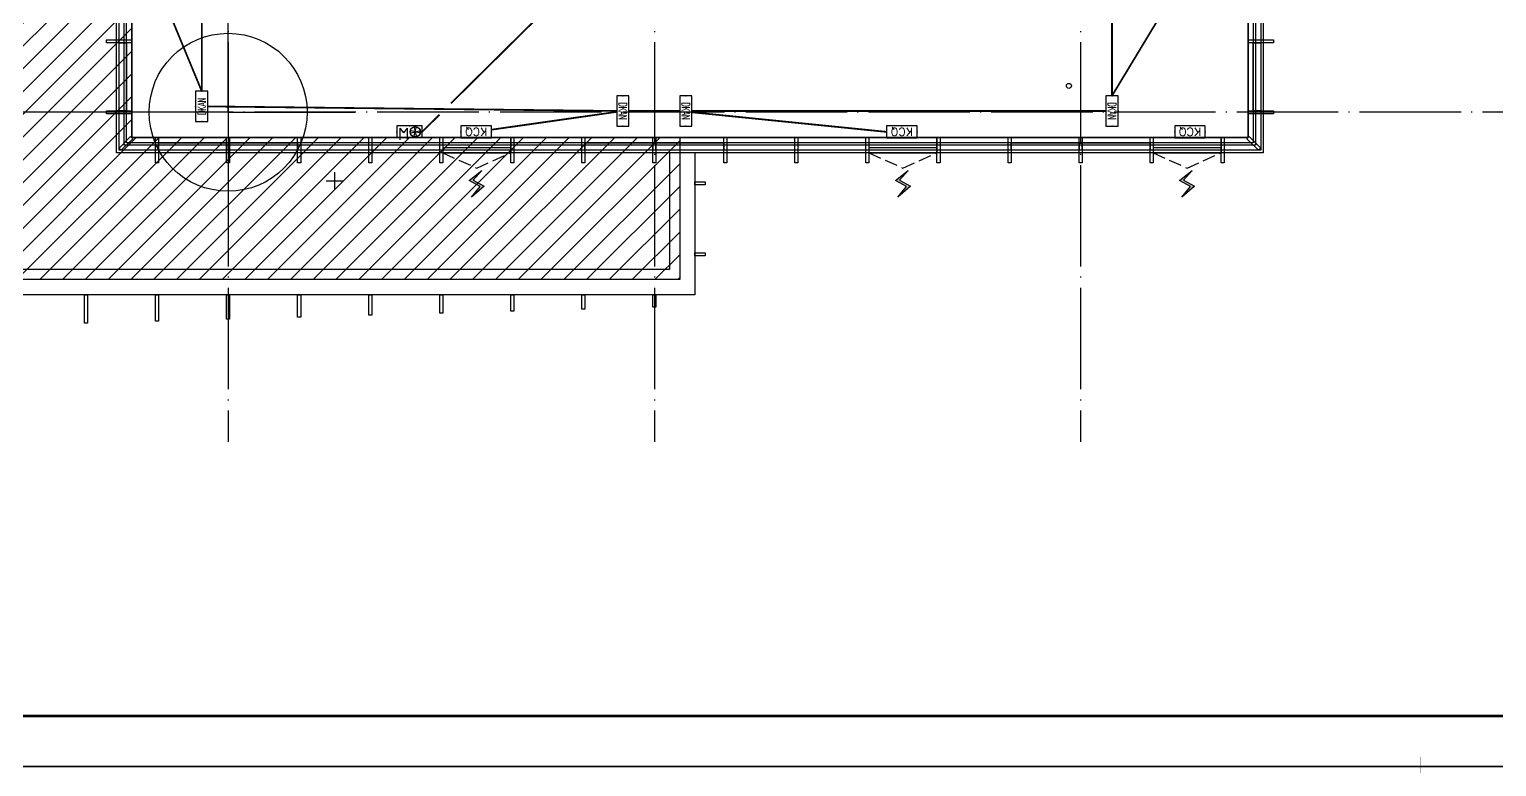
# Model space of a CAD drawing. Extents: x -292644 to 263613, y -713695 to 491457.
# Drawn here: x 107840 to 136757, y 165300 to 179834 of the extents above; entities that cross this region are included whole.
import ezdxf
from ezdxf.enums import TextEntityAlignment as Align
from ezdxf.xclip import XClip

# ---------------------------------------------------------------- set-up
doc = ezdxf.new("R2010")
doc.units = 0
doc.header["$LTSCALE"] = 1000
doc.header["$MEASUREMENT"] = 0
for name, pattern in [('104-10 轴网$0$DOTE', [2.42, 2, -0.2, 0.02, -0.2]), ('8#楼幕墙$0$109-34 轴网$0$L1$0$$AUDIT_BAD_LTYPE1', [0]), ('8#楼幕墙$0$DASH', [0.35, 0.25, -0.1]), ('X-104 8#10#平面_t3$0$109-34 轴网$0$L1$0$$AUDIT_BAD_LTYPE1', [0])]:
    doc.linetypes.add(name, pattern=pattern)
doc.layers.get('0').update_dxf_attribs({"linetype": 'CONTINUOUS'})
doc.layers.get('Defpoints').update_dxf_attribs({"linetype": 'CONTINUOUS'})
for name, color, linetype in [('104-10 轴网$0$A_AXIS-轴线', 36, '104-10 轴网$0$DOTE'), ('8#楼幕墙$0$04-电动窗', 1, 'CONTINUOUS'), ('8#楼幕墙$0$A-C_玻璃幕墙', 140, 'CONTINUOUS'), ('8#楼幕墙$0$A-O_屋面', 201, 'CONTINUOUS'), ('8#楼幕墙$0$A-TECH_结构', 21, 'CONTINUOUS'), ('EQUIP-动力', 3, 'CONTINUOUS'), ('WIRE-照明', 1, 'CONTINUOUS'), ('X-104 8#10#平面_t3$0$A-O_分水线', 127, 'CONTINUOUS'), ('X-104 8#10#平面_t3$0$A-O_屋面', 201, 'CONTINUOUS'), ('X-104 8#10#平面_t3$0$A-TECH_结构', 21, 'CONTINUOUS'), ('X-104 8#10#平面_t3$0$水-消火栓', 41, 'CONTINUOUS')]:
    doc.layers.add(name, color=color, linetype=linetype)
doc.layers.add('8#楼幕墙$0$04-不打印_辅助线', color=165, linetype='CONTINUOUS', plot=False)
doc.layers.add('X-104 8#10#平面_t3$0$04-不打印_辅助线', color=165, linetype='CONTINUOUS', plot=False)
doc.layers.add('X-104 8#10#平面_t3$0$000套内', color=226, linetype='CONTINUOUS', lineweight=30, plot=False)
doc.layers.get('X-104 8#10#平面_t3$0$A-O_分水线').off()
doc.styles.add('_TEL_DIM', font='SIMPLEX', dxfattribs={"width": 0.8, "height": 3.5, "bigfont": 'HZTXT'})
doc.styles.get("Standard").update_dxf_attribs({"font": 'gbenor.shx', "bigfont": 'gbcbig.shx'})

# ---------------------------------------------------------------- blocks, each defined once
blk = doc.blocks.new('图框-A1')
for points, const_width in [([(0, 0), (841, 0), (841, 594), (0, 594)], 0.05), ([(766, 584), (25, 584), (25, 10), (766, 10)], 0.5)]:
    blk.add_lwpolyline(points, close=True, dxfattribs=dict(const_width=const_width))
at = {"const_width": 0.05}
for points in [[(420.5, 594), (420.5, 592)], [(420.5, 0), (420.5, 2)]]:
    blk.add_lwpolyline(points, dxfattribs=at)
blk = doc.blocks.new('104-10 轴网')
at = {"layer": '104-10 轴网$0$A_AXIS-轴线', "linetype": '104-10 轴网$0$DOTE'}
for p, q in [((120430, 40100), (120430, -6500)), ((128830, 40100), (128830, -6500)), ((137230, 40100), (137230, -6500)), ((168930, 0), (113930, 0))]:
    blk.add_line(p, q, dxfattribs=at)
at = {"layer": 'Defpoints'}
blk.add_lwpolyline([(104380, 45500), (178480, 45500), (178480, -11900), (104380, -11900)], close=True, dxfattribs=at)
blk = doc.blocks.new('X-104 8#10#平面_t3$0$fdhggh')
at = {"layer": 'X-104 8#10#平面_t3$0$04-不打印_辅助线', "linetype": 'X-104 8#10#平面_t3$0$109-34 轴网$0$L1$0$$AUDIT_BAD_LTYPE1'}
h = blk.add_hatch(dxfattribs=at)
h.set_pattern_fill('ANSI31', color=256, scale=200)
h.set_pattern_definition([(45, (-111756.95, 3e-10), (-224.5064, 224.5064), [])])
h.paths.add_polyline_path([(8900, 177700), (8900, 174900), (-4700, 174900), (-4700, 195500), (-3300, 195500), (-3300, 188900), (-1900, 188900), (-1900, 177700)])
blk.add_lwpolyline([(8900, 177700), (8900, 174900), (-4700, 174900), (-4700, 195500), (-3300, 195500), (-3300, 188900), (-1900, 188900), (-1900, 177700), (8900, 177700)], close=True, dxfattribs=at)
at = {"layer": 'X-104 8#10#平面_t3$0$A-TECH_结构', "linetype": 'X-104 8#10#平面_t3$0$109-34 轴网$0$L1$0$$AUDIT_BAD_LTYPE1'}
blk.add_lwpolyline([(27100, 194500), (42500, 194500), (42500, 216500), (24700, 216500), (24700, 215100), (13500, 215100), (13500, 208400), (13500, 208400), (13500, 203250), (8750, 203250), (8750, 206500), (8750, 206500), (8750, 206700), (-3300, 206700), (-3300, 188900), (-1900, 188900), (-1900, 177700), (20100, 177700), (20100, 190300), (27100, 190300)], close=True, dxfattribs=at)
blk = doc.blocks.new('8#楼幕墙$0$2')
at = {"linetype": '8#楼幕墙$0$109-34 轴网$0$L1$0$$AUDIT_BAD_LTYPE1'}
for points in [[(-199772, 234016), (-199772, 236514)], [(-199772, 234016), (-202271, 234016)], [(-199772, 234016), (-199772, 231517)], [(-199772, 234016), (-197274, 234016)]]:
    blk.add_lwpolyline(points, dxfattribs=at)
blk.add_circle((-199772, 234016), 1557)
blk = doc.blocks.new('8#楼幕墙$0$ii')
blk.add_lwpolyline([(-1340, 0), (0, 0), (0, -150), (-1340, -150)], close=True)
blk = doc.blocks.new('8#楼幕墙$0$$TCHSYS$WIN2D')
for p, q in [((-0.5, 0.5), (0.5, 0.5)), ((-0.5, 0.5), (-0.5, -0.5)), ((0.5, 0.5), (0.5, -0.5)), ((0.5, 0.167), (-0.5, 0.167)), ((0.5, -0.167), (-0.5, -0.167)), ((-0.5, -0.5), (0.5, -0.5))]:
    blk.add_line(p, q)
blk = doc.blocks.new('8#楼幕墙$0$开启扇')
at = {"layer": '8#楼幕墙$0$04-电动窗'}
h = blk.add_hatch(color=1, dxfattribs=at)
h.dxf.hatch_style = 1
h.paths.add_polyline_path([(771, 399), (600, 588), (817, 705), (569, 925), (738, 715), (521, 598)])
at = {"linetype": '8#楼幕墙$0$DASH'}
blk.add_lwpolyline([(0, 50), (670, 350), (1340, 50)], dxfattribs=at)
at = {"layer": '8#楼幕墙$0$04-电动窗', "color": 1}
blk.add_lwpolyline([(771, 399), (600, 588), (817, 705), (569, 925), (738, 715), (521, 598), (771, 399)], close=True, dxfattribs=at)
at = {"xscale": -1340, "yscale": 300, "zscale": 1340, "rotation": 180}
blk.add_blockref('8#楼幕墙$0$$TCHSYS$WIN2D', (670, -100), dxfattribs=at)
blk = doc.blocks.new('8#楼幕墙')
at = {"layer": '8#楼幕墙$0$04-不打印_辅助线'}
for points in [[(-18550, 165300), (65550, 165300), (65550, 224700), (-18550, 224700)], [(-18550, 105900), (65550, 105900), (65550, 165300), (-18550, 165300)]]:
    blk.add_lwpolyline(points, close=True, dxfattribs=at)
at = {"layer": '8#楼幕墙$0$A-C_玻璃幕墙'}
for points in [[(7600, 207000), (7600, 208400), (13200, 208400), (13200, 215400), (24400, 215400), (24400, 216800), (42800, 216800), (42800, 194200), (27400, 194200), (27400, 190000), (20400, 190000), (20400, 177400), (-2200, 177400), (-2200, 188600), (-3600, 188600), (-3600, 207000)], [(7650, 206950), (7650, 208350), (13250, 208350), (13250, 215350), (24450, 215350), (24450, 216750), (42750, 216750), (42750, 194250), (27350, 194250), (27350, 190050), (20350, 190050), (20350, 177450), (-2150, 177450), (-2150, 188650), (-3550, 188650), (-3550, 206950)], [(7800, 206800), (7800, 208200), (13400, 208200), (13400, 215200), (24600, 215200), (24600, 216600), (42600, 216600), (42600, 194400), (27200, 194400), (27200, 190200), (20200, 190200), (20200, 177600), (-2000, 177600), (-2000, 188800), (-3400, 188800), (-3400, 206800)], [(-2400, 179570), (-2400, 179630), (-1900, 179630), (-1900, 179570)], [(20100, 179570), (20100, 179630), (20600, 179630), (20600, 179570)], [(-2400, 178170), (-2400, 178230), (-1900, 178230), (-1900, 178170)], [(20100, 178170), (20100, 178230), (20600, 178230), (20600, 178170)], [(-1879, 177679), (-1921, 177721), (-2150, 177492), (-2108, 177450)], [(-1370, 177200), (-1430, 177200), (-1430, 177700), (-1370, 177700)], [(30, 177200), (-30, 177200), (-30, 177700), (30, 177700)], [(1430, 177200), (1370, 177200), (1370, 177700), (1430, 177700)], [(2830, 177200), (2770, 177200), (2770, 177700), (2830, 177700)], [(4230, 177200), (4170, 177200), (4170, 177700), (4230, 177700)], [(5630, 177200), (5570, 177200), (5570, 177700), (5630, 177700)], [(7030, 177200), (6970, 177200), (6970, 177700), (7030, 177700)], [(8430, 177200), (8370, 177200), (8370, 177700), (8430, 177700)], [(9830, 177200), (9770, 177200), (9770, 177700), (9830, 177700)], [(11230, 177200), (11170, 177200), (11170, 177700), (11230, 177700)], [(12630, 177200), (12570, 177200), (12570, 177700), (12630, 177700)], [(14030, 177200), (13970, 177200), (13970, 177700), (14030, 177700)], [(15430, 177200), (15370, 177200), (15370, 177700), (15430, 177700)], [(16830, 177200), (16770, 177200), (16770, 177700), (16830, 177700)], [(18230, 177200), (18170, 177200), (18170, 177700), (18230, 177700)], [(19630, 177200), (19570, 177200), (19570, 177700), (19630, 177700)], [(20350, 177493), (20307, 177450), (20079, 177679), (20121, 177721)], [(9400, 176830), (9400, 176770), (9200, 176770), (9200, 176830)], [(9400, 175430), (9400, 175370), (9200, 175370), (9200, 175430)], [(-2770, 174040), (-2830, 174040), (-2830, 174600), (-2770, 174600)], [(-1370, 174080), (-1430, 174080), (-1430, 174600), (-1370, 174600)], [(30, 174120), (-30, 174120), (-30, 174600), (30, 174600)], [(1430, 174160), (1370, 174160), (1370, 174600), (1430, 174600)], [(2830, 174200), (2770, 174200), (2770, 174600), (2830, 174600)], [(4230, 174240), (4170, 174240), (4170, 174600), (4230, 174600)], [(5630, 174280), (5570, 174280), (5570, 174600), (5630, 174600)], [(7030, 174320), (6970, 174320), (6970, 174600), (7030, 174600)], [(8430, 174360), (8370, 174360), (8370, 174600), (8430, 174600)]]:
    blk.add_lwpolyline(points, close=True, dxfattribs=at)
at = {"layer": '8#楼幕墙$0$A-O_屋面'}
for points in [[(9200, 177400), (9200, 174600), (-5000, 174600), (-5000, 195800), (-3600, 195800)], [(8900, 177400), (8900, 174900), (-4700, 174900), (-4700, 195500), (-3600, 195500)], [(8700, 177400), (8700, 175100), (-4500, 175100), (-4500, 195300), (-3600, 195300)]]:
    blk.add_lwpolyline(points, dxfattribs=at)
at = {"layer": '8#楼幕墙$0$A-TECH_结构'}
blk.add_lwpolyline([(7900, 206700), (7900, 208100), (13500, 208100), (13500, 215100), (24700, 215100), (24700, 216500), (42500, 216500), (42500, 194500), (27100, 194500), (27100, 190300), (20100, 190300), (20100, 177700), (-1900, 177700), (-1900, 188900), (-3300, 188900), (-3300, 206700)], close=True, dxfattribs=at)
at = {"layer": '8#楼幕墙$0$04-不打印_辅助线', "rotation": 180}
blk.add_blockref('8#楼幕墙$0$2', (-199772, 412216), dxfattribs=at)
at = {"layer": '8#楼幕墙$0$A-C_玻璃幕墙'}
for p, rotation in [((-2150, 179570), 90), ((20350, 178230), 270), ((-1370, 177450), 180), ((30, 177450), 180), ((7030, 177450), 180), ((8430, 177450), 180), ((15430, 177450), 180), ((16830, 177450), 180)]:
    blk.add_blockref('8#楼幕墙$0$ii', p, dxfattribs=dict(at, rotation=rotation))
at = {"layer": '8#楼幕墙$0$A-C_玻璃幕墙', "linetype": '8#楼幕墙$0$109-34 轴网$0$L1$0$$AUDIT_BAD_LTYPE1', "xscale": -1, "rotation": 180}
for p in [(4230, 177450), (12630, 177450), (18230, 177450)]:
    blk.add_blockref('8#楼幕墙$0$开启扇', p, dxfattribs=at)
blk = doc.blocks.new('X-104 8#10#平面_t3$0$jtkjuyriuy')
h = blk.add_hatch()
h.set_pattern_fill('ANSI31', color=8, scale=30, angle=45)
h.set_pattern_definition([(90, (0, 0), (-47.625, 1e-14), [])])
h.paths.add_polyline_path([(-138, 138), (138, 138), (138, -138), (-138, -138)])
for points in [[(-168, 168), (168, 168), (168, -168), (-168, -168)], [(-138, 138), (138, 138), (138, -138), (-138, -138)]]:
    blk.add_lwpolyline(points, close=True)
at = {"layer": 'X-104 8#10#平面_t3$0$04-不打印_辅助线'}
for p, q in [((-168, 0), (168, 0)), ((0, 168), (0, -168))]:
    blk.add_line(p, q, dxfattribs=at)
blk = doc.blocks.new('X-104 8#10#平面_t3$0$A$C46662BA1')
at = {"layer": 'X-104 8#10#平面_t3$0$水-消火栓'}
blk.add_circle((128327, 178720), 50, dxfattribs=at)
blk = doc.blocks.new('X-104 8#10#平面_t3')
at = {"layer": 'X-104 8#10#平面_t3$0$000套内'}
blk.add_lwpolyline([(108307, 188750), (108307, 190300), (108307, 195650), (108307, 195650), (108307, 206850), (120407, 206850), (120407, 203050), (120057, 203050), (120057, 200250), (121707, 200250), (121707, 190900), (128807, 190900), (128807, 190200), (132007, 190200), (132007, 177550), (120807, 177550), (120807, 177550), (109707, 177550), (109707, 188750), (108307, 188750)], dxfattribs=at)
at = {"layer": 'X-104 8#10#平面_t3$0$04-不打印_辅助线', "linetype": 'X-104 8#10#平面_t3$0$109-34 轴网$0$L1$0$$AUDIT_BAD_LTYPE1'}
blk.add_lwpolyline([(177307, 165300), (93207, 165300), (93207, 224700), (177307, 224700)], close=True, dxfattribs=at)
at = {"layer": 'X-104 8#10#平面_t3$0$A-O_屋面'}
for points in [[(120957, 177400), (120957, 174600), (106757, 174600), (106757, 195800), (108157, 195800)], [(120657, 177400), (120657, 174900), (107057, 174900), (107057, 195500), (108157, 195500)]]:
    blk.add_lwpolyline(points, dxfattribs=at)
at = {"linetype": 'X-104 8#10#平面_t3$0$109-34 轴网$0$L1$0$$AUDIT_BAD_LTYPE1'}
ref = blk.add_blockref('8#楼幕墙', (111757, 0), dxfattribs=at)
XClip(ref).set_block_clipping_path([(-18549.9999999995, -12899.9999999999), (65550.0000000003, 284100.0000000003)])
blk.add_blockref('X-104 8#10#平面_t3$0$fdhggh', (111757, 0), dxfattribs=at)
at = {"xscale": 100, "yscale": 100, "zscale": 100}
for p in [(93207, 165300), (93207, 105900)]:
    blk.add_blockref('图框-A1', p, dxfattribs=at)
at = {"linetype": 'X-104 8#10#平面_t3$0$109-34 轴网$0$L1$0$$AUDIT_BAD_LTYPE1'}
ref = blk.add_blockref('104-10 轴网', (-8673, 178200), dxfattribs=at)
XClip(ref).set_block_clipping_path([(104379.5977508624, -11900), (178479.5977508624, 45500)])
at = {"layer": 'X-104 8#10#平面_t3$0$A-O_分水线', "linetype": 'X-104 8#10#平面_t3$0$109-34 轴网$0$L1$0$$AUDIT_BAD_LTYPE1'}
blk.add_blockref('X-104 8#10#平面_t3$0$A$C46662BA1', (0, 0), dxfattribs=at)
at = {"layer": 'X-104 8#10#平面_t3$0$A-O_分水线', "xscale": -1, "rotation": 180}
blk.add_blockref('X-104 8#10#平面_t3$0$jtkjuyriuy', (113857, 176850), dxfattribs=at)
blk = doc.blocks.new('$equip$00001816')
for p, q in [((0.75, 0.6), (-0.75, 0.6)), ((-0.75, 0.6), (-0.75, 0)), ((-0.75, 0), (0.75, 0)), ((0.75, 0), (0.75, 0.6))]:
    blk.add_line(p, q)
for p in [(-0.75, 0.3), (0, 0.6), (0, 0), (0.75, 0.3)]:
    blk.add_point(p)
at = {"color": 7, "style": '_TEL_DIM'}
blk.add_attdef('$TEXT$', text='', height=0.4, dxfattribs=at).set_placement((0, 0.3), align=Align.MIDDLE_CENTER)
at = {"color": 7, "style": '_TEL_DIM', "flags": 1}
blk.add_attdef('A', text='', height=0.00002, dxfattribs=at).set_placement((0, 0), align=Align.MIDDLE_CENTER)
blk = doc.blocks.new('$equip$00001305')
for p, q in [((-0.625, 0.349), (-0.625, -0.234)), ((0.625, 0.349), (-0.625, 0.349)), ((-0.489, 0.235), (-0.489, -0.349)), ((-0.489, 0.235), (-0.305, -0.004)), ((-0.121, 0.235), (-0.305, -0.004)), ((-0.121, 0.235), (-0.121, -0.349)), ((0.474, 0), (0.079, 0.106)), ((0.079, 0), (0.474, 0.106)), ((0.224, 0.251), (0.33, -0.144)), ((0.224, -0.144), (0.33, 0.251)), ((0.625, -0.234), (0.625, 0.349)), ((-0.625, -0.234), (0.625, -0.234))]:
    blk.add_line(p, q)
blk.add_circle((0.277, 0.053), 0.255)
for centre, start, end in [((0.079, 0.053), 90, 270), ((0.277, 0.251), 0, 180), ((0.474, 0.053), 270, 90), ((0.277, -0.144), 180, 0)]:
    blk.add_arc(centre, 0.0529, start, end)
for p in [(-0.625, 0.057), (0, 0.349), (0.625, 0.057), (0, -0.234)]:
    blk.add_point(p)
at = {"flags": 9}
blk.add_attdef('A', (0, 0), '', height=0.00002, dxfattribs=at)

msp = doc.modelspace()

# ---------------------------------------------------------------- linework, layer by layer
at = {"layer": 'WIRE-照明', "linetype": 'Continuous', "const_width": 35}
for points in [[(131737, 182763), (129177, 178525)], [(109981, 181655), (111237, 178615)], [(111237, 178615), (111237, 181209)], [(129177, 178525), (129177, 181296)], [(117977, 180186), (116147, 178374)], [(119417, 178225), (111357, 178315)], [(115922, 178152), (115584, 177817)], [(119417, 178208), (116946, 177856)], [(120657, 178225), (119657, 178225)], [(129057, 178225), (120897, 178225)], [(124735, 177813), (120897, 178200)]]:
    msp.add_lwpolyline(points, dxfattribs=at)

# ---------------------------------------------------------------- block references
msp.add_blockref('X-104 8#10#平面_t3', (0, 0))
at = {"layer": 'EQUIP-动力'}
ref = msp.add_blockref('$equip$00001816', (111357, 178315), dxfattribs=dict(at, xscale=400, yscale=400, zscale=400, rotation=89.99999999999993))
ref.add_attrib('$TEXT$', 'DKAN', dxfattribs={"layer": '0', "color": 7, "height": 160, "rotation": 90, "style": '_TEL_DIM', "width": 0.6}).set_placement((111237, 178315), align=Align.MIDDLE_CENTER)
ref = msp.add_blockref('$equip$00001816', (119417, 178225), dxfattribs=dict(at, xscale=400, yscale=400, zscale=400, rotation=270))
ref.add_attrib('$TEXT$', 'DKAN', dxfattribs={"layer": '0', "color": 7, "height": 160, "rotation": 270, "style": '_TEL_DIM', "width": 0.6}).set_placement((119537, 178225), align=Align.MIDDLE_CENTER)
ref = msp.add_blockref('$equip$00001816', (120657, 178225), dxfattribs=dict(at, xscale=400, yscale=400, zscale=400, rotation=270))
ref.add_attrib('$TEXT$', 'DKAN', dxfattribs={"layer": '0', "color": 7, "height": 160, "rotation": 270, "style": '_TEL_DIM', "width": 0.6}).set_placement((120777, 178225), align=Align.MIDDLE_CENTER)
ref = msp.add_blockref('$equip$00001816', (129057, 178225), dxfattribs=dict(at, xscale=400, yscale=400, zscale=400, rotation=270))
ref.add_attrib('$TEXT$', 'DKAN', dxfattribs={"layer": '0', "color": 7, "height": 160, "rotation": 270, "style": '_TEL_DIM', "width": 0.6}).set_placement((129177, 178225), align=Align.MIDDLE_CENTER)
at = {"layer": 'EQUIP-动力', "xscale": 400, "yscale": 400, "zscale": 400}
msp.add_blockref('$equip$00001305', (115334, 177794), dxfattribs=at)
at = {"layer": 'EQUIP-动力', "xscale": 400, "yscale": 400, "zscale": 400, "rotation": 180}
for p in [(116646, 177933), (125035, 177933), (125035, 177933), (130714, 177933), (130714, 177933)]:
    msp.add_blockref('$equip$00001816', p, dxfattribs=at).add_auto_attribs({'$TEXT$': 'KCQ'})

doc.saveas('drawing.dxf')
